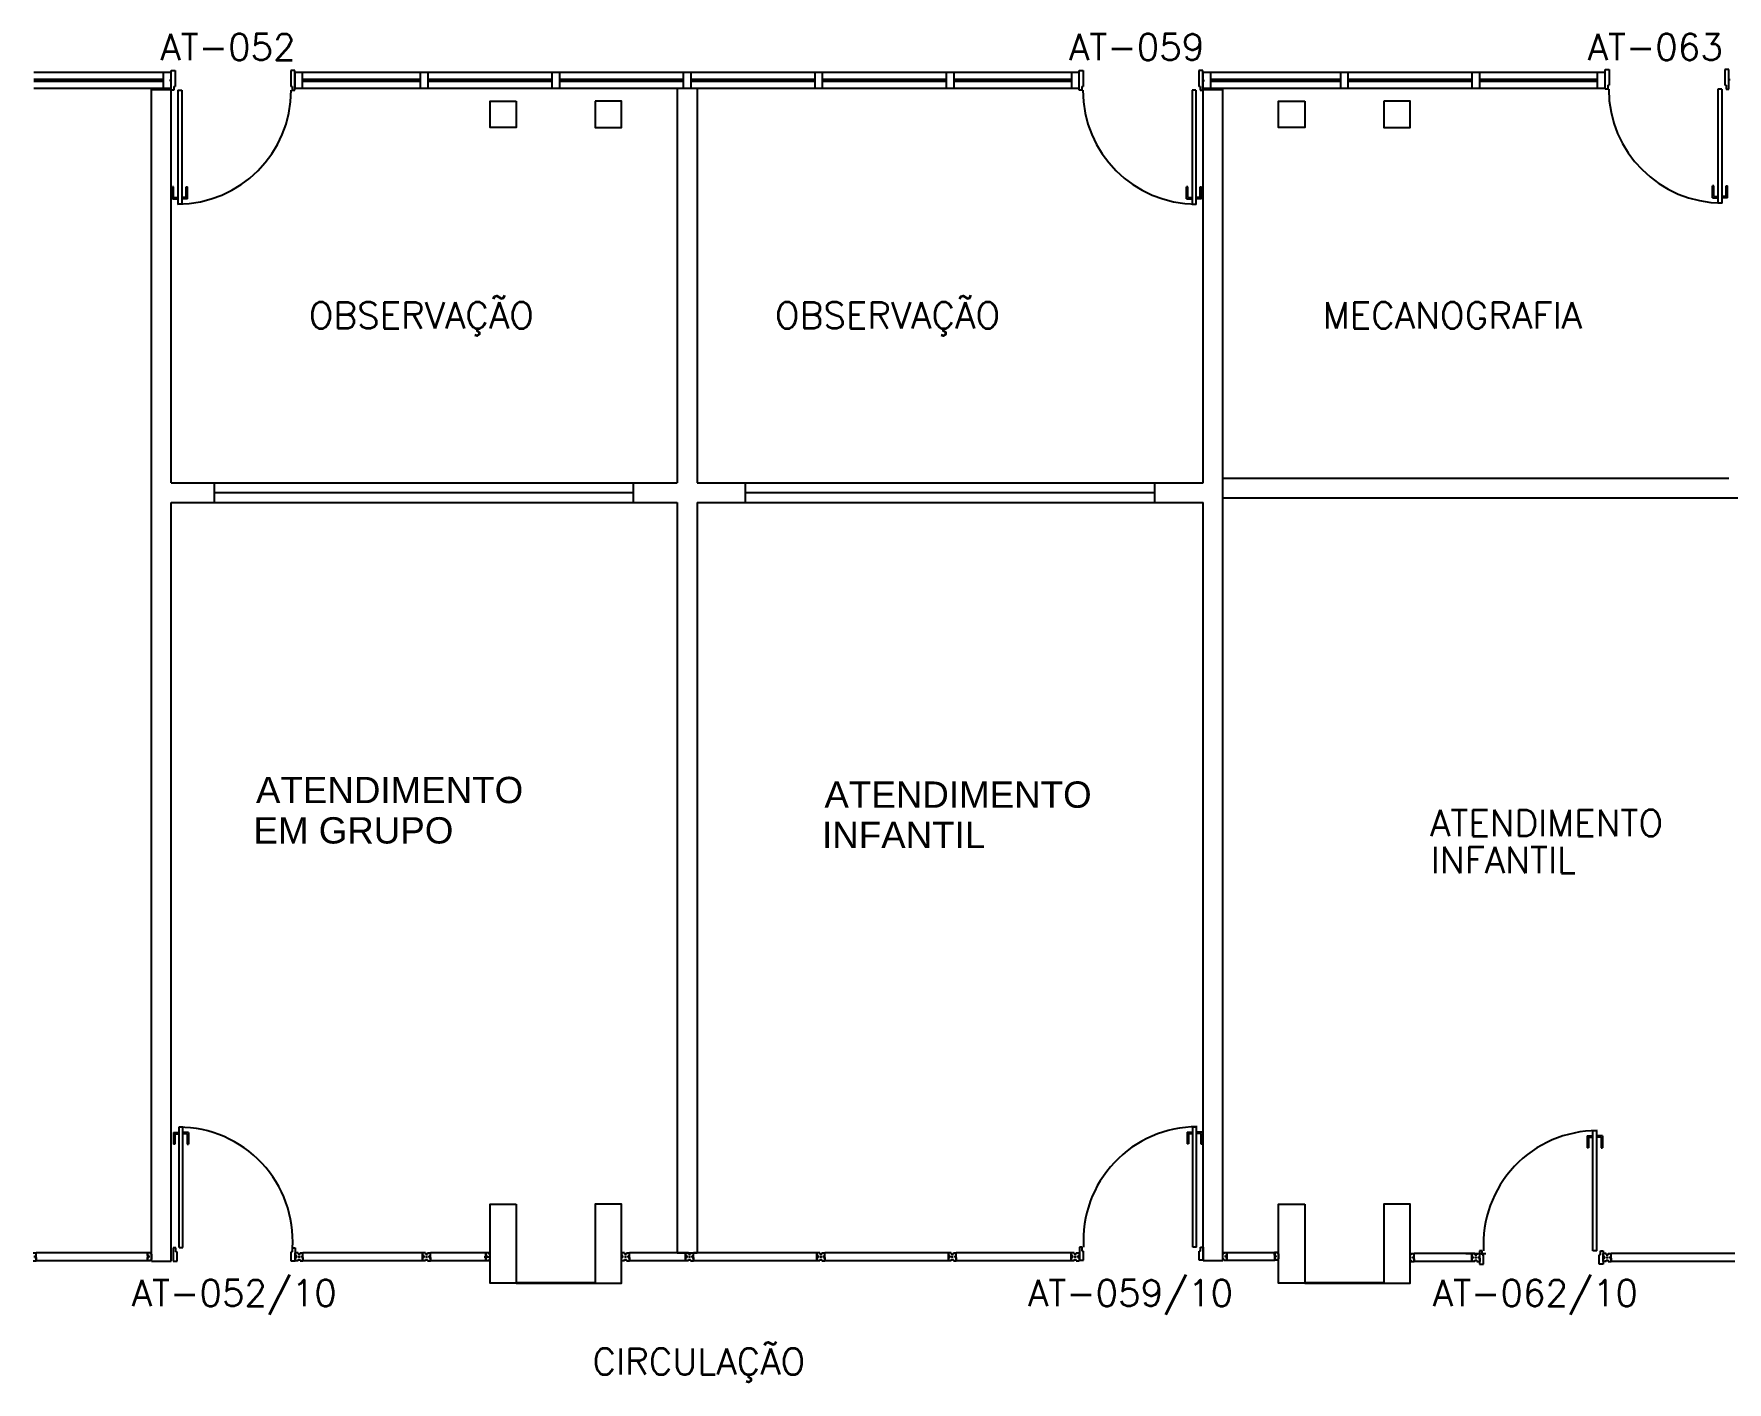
# Model space of a CAD drawing. Header units: millimetres. Extents: x 2860 to 3104, y 1039 to 1134.
# Drawn here: x 2923.24 to 2936.12, y 1060.62 to 1070.88 of the extents above; entities that cross this region are included whole.
import ezdxf

# ---------------------------------------------------------------- set-up
doc = ezdxf.new("R2010")
doc.units = ezdxf.units.MM
for name, color, linetype in [('ALV', 2, 'Continuous'), ('DIV', 2, 'Continuous'), ('ESQ', 2, 'Continuous'), ('ESTR', 3, 'Continuous'), ('TEXTO', 2, 'Continuous'), ('TEXTO-ENDEREÇO', 2, 'Continuous')]:
    doc.layers.add(name, color=color, linetype=linetype)
doc.styles.get("Standard").update_dxf_attribs({"font": 'arial.ttf'})
doc.styles.add('UNB-100', font='simplex.shx', dxfattribs={"height": 0.2})
doc.styles.add('UNB-100-1', font='simplex.shx', dxfattribs={"height": 0.2})

# ---------------------------------------------------------------- blocks, each defined once
blk = doc.blocks.new('PILINT-TTS')
for points in [[(-0.2, 0), (-0.2, -0.2), (0, -0.2), (0, 0)], [(-0.8, 0), (-0.8, -0.2), (-1, -0.2), (-1, 0)], [(-0.8, -8.39), (-0.8, -8.99), (-1, -8.99), (-1, -8.39)]]:
    blk.add_lwpolyline(points, close=True)
blk.add_lwpolyline([(-0.2, -8.99), (0, -8.99), (0, -8.39), (-0.2, -8.39), (-0.2, -8.99)])
blk = doc.blocks.new('PDV2E-TTS')
at = {"layer": 'DIV'}
for p, q in [((-0.967, 0.035), (-0.967, 0.05)), ((-0.967, 0.05), (-0.937, 0.05)), ((-0.967, -0.035), (-0.967, 0.035)), ((-0.937, 0.05), (-0.937, -0.02)), ((-0.068, 0.05), (-0.068, -0.02)), ((-0.038, 0.05), (-0.068, 0.05)), ((-0.038, 0.035), (-0.038, 0.05)), ((-0.038, -0.035), (-0.038, 0.035)), ((-0.967, -0.05), (-0.967, -0.035)), ((-0.947, -0.05), (-0.967, -0.05)), ((-0.947, -0.02), (-0.947, -0.05)), ((-0.947, -0.02), (-0.937, -0.02)), ((-0.083, -0.054), (-0.113, -0.054)), ((-0.113, -0.054), (-0.113, -0.969)), ((-0.083, -0.054), (-0.083, -0.969)), ((-0.059, -0.02), (-0.068, -0.02)), ((-0.059, -0.02), (-0.059, -0.05)), ((-0.059, -0.05), (-0.037, -0.05)), ((-0.038, -0.05), (-0.038, -0.035)), ((-0.113, -0.969), (-0.083, -0.969))]:
    blk.add_line(p, q, dxfattribs=at)
at = {"layer": 'DIV', "color": 1}
for p, q in [((-0.145, -0.839), (-0.155, -0.839)), ((-0.155, -0.929), (-0.155, -0.839)), ((-0.145, -0.919), (-0.145, -0.839)), ((-0.05, -0.839), (-0.04, -0.839)), ((-0.05, -0.919), (-0.05, -0.839)), ((-0.04, -0.929), (-0.04, -0.839)), ((-0.155, -0.929), (-0.115, -0.929)), ((-0.145, -0.919), (-0.115, -0.919)), ((-0.05, -0.919), (-0.08, -0.919)), ((-0.04, -0.929), (-0.08, -0.929))]:
    blk.add_line(p, q, dxfattribs=at)
blk.add_arc((-0.081, -0.101), 0.867, 176.6046, 269.9049, dxfattribs=at)
blk = doc.blocks.new('MTINI-TTS')
for p, q in [((-0.03, 0.008), (-0.03, 0.03)), ((0.03, 0.03), (-0.03, 0.03)), ((-0.03, 0.008), (-0.02, 0.008)), ((-0.009, 0.03), (-0.027, 0.03)), ((-0.02, 0.008), (-0.02, 0)), ((-0.001, 0), (-0.02, 0)), ((-0.006, 0.02), (-0.006, 0.03)), ((-0.006, 0.023), (-0.006, 0.027)), ((-0.006, 0.02), (0.006, 0.02)), ((0.005, 0.03), (-0.005, 0.03)), ((0.005, 0), (-0.005, 0)), ((0.004, 0.02), (-0.004, 0.02)), ((0.02, 0), (-0.001, 0)), ((0, -0.005), (0, 0.005)), ((0.006, 0.02), (0.006, 0.03)), ((0.006, 0.023), (0.006, 0.027)), ((0.009, 0.03), (0.027, 0.03)), ((0.03, 0.008), (0.02, 0.008)), ((0.02, 0), (0.02, 0.008)), ((0.03, 0.008), (0.03, 0.03))]:
    blk.add_line(p, q)
blk = doc.blocks.new('PDV2D-TTS')
at = {"layer": 'DIV'}
for p, q in [((0.03, 0.05), (0.06, 0.05)), ((0.03, 0.035), (0.03, 0.05)), ((0.03, -0.035), (0.03, 0.035)), ((0.06, 0.05), (0.06, -0.02)), ((0.941, 0.05), (0.941, -0.02)), ((0.971, 0.05), (0.941, 0.05)), ((0.971, 0.035), (0.971, 0.05)), ((0.971, -0.035), (0.971, 0.035)), ((0.03, -0.05), (0.03, -0.035)), ((0.05, -0.05), (0.03, -0.05)), ((0.05, -0.02), (0.06, -0.02)), ((0.05, -0.02), (0.05, -0.05)), ((0.079, -0.05), (0.109, -0.05)), ((0.079, -0.05), (0.079, -0.965)), ((0.109, -0.05), (0.109, -0.965)), ((0.951, -0.02), (0.941, -0.02)), ((0.951, -0.02), (0.951, -0.05)), ((0.951, -0.05), (0.971, -0.05)), ((0.971, -0.05), (0.971, -0.035)), ((0.109, -0.965), (0.079, -0.965))]:
    blk.add_line(p, q, dxfattribs=at)
at = {"layer": 'DIV', "color": 1}
for p, q in [((0.036, -0.925), (0.036, -0.835)), ((0.046, -0.835), (0.036, -0.835)), ((0.046, -0.915), (0.046, -0.835)), ((0.141, -0.915), (0.141, -0.835)), ((0.141, -0.835), (0.151, -0.835)), ((0.151, -0.925), (0.151, -0.835)), ((0.036, -0.925), (0.076, -0.925)), ((0.046, -0.915), (0.076, -0.915)), ((0.141, -0.915), (0.111, -0.915)), ((0.151, -0.925), (0.111, -0.925))]:
    blk.add_line(p, q, dxfattribs=at)
blk.add_arc((0.076, -0.1), 0.865, 270, 3.3214, dxfattribs=at)
blk = doc.blocks.new('PDV1D-TTS')
at = {"layer": 'DIV'}
for p, q in [((0, 0), (-0.012, 0)), ((0, 0.06), (0, 0.075)), ((0, 0.075), (0.03, 0.075)), ((0, -0.06), (0, 0.06)), ((0.03, 0.075), (0.03, -0.045)), ((0.91, 0.075), (0.91, -0.045)), ((0.94, 0.075), (0.91, 0.075)), ((0.94, 0.06), (0.94, 0.075)), ((0.94, -0.06), (0.94, 0.06)), ((0, -0.075), (0, -0.06)), ((0.02, -0.075), (0, -0.075)), ((0.02, -0.045), (0.03, -0.045)), ((0.02, -0.045), (0.02, -0.075)), ((0.052, -0.075), (0.052, -0.94)), ((0.052, -0.075), (0.082, -0.075)), ((0.082, -0.075), (0.082, -0.94)), ((0.92, -0.045), (0.91, -0.045)), ((0.92, -0.045), (0.92, -0.075)), ((0.92, -0.075), (0.94, -0.075)), ((0.94, -0.075), (0.94, -0.06)), ((0.082, -0.94), (0.052, -0.94))]:
    blk.add_line(p, q, dxfattribs=at)
at = {"layer": 'DIV', "color": 1}
for p, q in [((0.019, -0.81), (0.009, -0.81)), ((0.009, -0.9), (0.009, -0.81)), ((0.009, -0.9), (0.049, -0.9)), ((0.019, -0.89), (0.019, -0.81)), ((0.019, -0.89), (0.049, -0.89)), ((0.114, -0.89), (0.084, -0.89)), ((0.124, -0.9), (0.084, -0.9)), ((0.114, -0.81), (0.124, -0.81)), ((0.114, -0.89), (0.114, -0.81)), ((0.124, -0.9), (0.124, -0.81))]:
    blk.add_line(p, q, dxfattribs=at)
blk.add_arc((0.048, -0.075), 0.865, 270, 0, dxfattribs=at)
blk = doc.blocks.new('PDV1E-TTS')
at = {"layer": 'DIV'}
for p, q in [((-0.94, 0.075), (-0.91, 0.075)), ((-0.94, 0.06), (-0.94, 0.075)), ((-0.94, -0.06), (-0.94, 0.06)), ((-0.91, 0.075), (-0.91, -0.045)), ((0, 0.075), (-0.03, 0.075)), ((-0.03, 0.075), (-0.03, -0.045)), ((0, 0.06), (0, 0.075)), ((0, -0.06), (0, 0.06)), ((0, 0), (0.012, 0)), ((-0.94, -0.075), (-0.94, -0.06)), ((-0.92, -0.075), (-0.94, -0.075)), ((-0.92, -0.045), (-0.92, -0.075)), ((-0.92, -0.045), (-0.91, -0.045)), ((-0.082, -0.075), (-0.082, -0.94)), ((-0.052, -0.075), (-0.082, -0.075)), ((-0.052, -0.075), (-0.052, -0.94)), ((-0.02, -0.045), (-0.03, -0.045)), ((-0.02, -0.045), (-0.02, -0.075)), ((-0.02, -0.075), (0, -0.075)), ((0, -0.075), (0, -0.06)), ((-0.114, -0.81), (-0.124, -0.81)), ((-0.124, -0.9), (-0.124, -0.81)), ((-0.124, -0.9), (-0.084, -0.9)), ((-0.114, -0.89), (-0.114, -0.81)), ((-0.114, -0.89), (-0.084, -0.89)), ((-0.019, -0.89), (-0.049, -0.89)), ((-0.009, -0.9), (-0.049, -0.9)), ((-0.019, -0.81), (-0.009, -0.81)), ((-0.019, -0.89), (-0.019, -0.81)), ((-0.009, -0.9), (-0.009, -0.81)), ((-0.082, -0.94), (-0.052, -0.94))]:
    blk.add_line(p, q, dxfattribs=at)
blk.add_arc((-0.048, -0.075), 0.865, 180, 270, dxfattribs=at)

msp = doc.modelspace()

# ---------------------------------------------------------------- linework, layer by layer
at = {"layer": 'ALV'}
for p, q in [((2924.133, 1061.541), (2924.133, 1070.454)), ((2924.283, 1067.462), (2924.283, 1070.454)), ((2928.133, 1070.462), (2928.133, 1067.462)), ((2928.133, 1070.462), (2928.283, 1070.462)), ((2928.283, 1070.462), (2928.283, 1067.462)), ((2932.133, 1067.462), (2932.133, 1070.454)), ((2932.283, 1061.546), (2932.283, 1070.454)), ((2924.283, 1067.462), (2928.133, 1067.462)), ((2924.609, 1067.462), (2924.609, 1067.312)), ((2927.797, 1067.462), (2927.797, 1067.312)), ((2928.283, 1067.462), (2932.133, 1067.462)), ((2928.65, 1067.462), (2928.65, 1067.312)), ((2931.764, 1067.462), (2931.764, 1067.312)), ((2932.283, 1067.496), (2936.134, 1067.496)), ((2924.609, 1067.387), (2927.797, 1067.387)), ((2928.65, 1067.387), (2931.764, 1067.387)), ((2932.283, 1067.346), (2939.151, 1067.346)), ((2924.283, 1061.541), (2924.283, 1067.312)), ((2924.283, 1067.312), (2928.133, 1067.312)), ((2928.133, 1067.312), (2928.133, 1061.605)), ((2928.283, 1067.312), (2928.283, 1061.605)), ((2928.283, 1067.312), (2932.133, 1067.312)), ((2932.133, 1061.546), (2932.133, 1067.312)), ((2934.133, 1061.599), (2934.283, 1061.599))]:
    msp.add_line(p, q, dxfattribs=at)
at = {"layer": 'DIV'}
for p, q in [((2923.233, 1061.605), (2923.255, 1061.605)), ((2923.233, 1061.545), (2923.255, 1061.545)), ((2923.246, 1061.581), (2923.255, 1061.581)), ((2923.246, 1061.581), (2923.246, 1061.569)), ((2923.246, 1061.569), (2923.246, 1061.581)), ((2923.246, 1061.581), (2923.255, 1061.581)), ((2923.246, 1061.569), (2923.255, 1061.569)), ((2923.246, 1061.569), (2923.255, 1061.569)), ((2923.255, 1061.545), (2923.255, 1061.605)), ((2923.255, 1061.581), (2923.255, 1061.605)), ((2924.103, 1061.605), (2923.255, 1061.605)), ((2923.255, 1061.57), (2923.255, 1061.58)), ((2923.255, 1061.569), (2923.255, 1061.545)), ((2924.103, 1061.545), (2923.255, 1061.545)), ((2924.103, 1061.605), (2924.103, 1061.581)), ((2924.115, 1061.581), (2924.103, 1061.581)), ((2924.103, 1061.545), (2924.103, 1061.569)), ((2924.115, 1061.569), (2924.115, 1061.581)), ((2924.133, 1061.541), (2924.283, 1061.541)), ((2925.225, 1061.605), (2925.225, 1061.584)), ((2925.225, 1061.545), (2925.225, 1061.605)), ((2925.247, 1061.605), (2925.225, 1061.605)), ((2925.225, 1061.605), (2925.225, 1061.581)), ((2925.225, 1061.584), (2925.225, 1061.602)), ((2925.235, 1061.581), (2925.225, 1061.581)), ((2925.237, 1061.581), (2925.225, 1061.581)), ((2925.225, 1061.57), (2925.225, 1061.58)), ((2925.235, 1061.569), (2925.225, 1061.569)), ((2925.225, 1061.545), (2925.225, 1061.569)), ((2925.237, 1061.569), (2925.225, 1061.569)), ((2925.225, 1061.566), (2925.225, 1061.548)), ((2925.247, 1061.545), (2925.225, 1061.545)), ((2925.235, 1061.581), (2925.235, 1061.569)), ((2925.237, 1061.569), (2925.237, 1061.581)), ((2925.247, 1061.605), (2925.247, 1061.595)), ((2925.247, 1061.595), (2925.263, 1061.595)), ((2925.247, 1061.555), (2925.263, 1061.555)), ((2925.247, 1061.545), (2925.247, 1061.555)), ((2925.26, 1061.575), (2925.25, 1061.575)), ((2925.25, 1061.575), (2925.26, 1061.575)), ((2925.26, 1061.575), (2925.25, 1061.575)), ((2925.25, 1061.575), (2925.26, 1061.575)), ((2925.255, 1061.58), (2925.255, 1061.57)), ((2925.255, 1061.58), (2925.255, 1061.57)), ((2925.255, 1061.57), (2925.255, 1061.58)), ((2925.263, 1061.605), (2925.285, 1061.605)), ((2925.263, 1061.605), (2925.263, 1061.595)), ((2925.263, 1061.545), (2925.263, 1061.555)), ((2925.263, 1061.545), (2925.285, 1061.545)), ((2925.276, 1061.581), (2925.285, 1061.581)), ((2925.276, 1061.581), (2925.276, 1061.569)), ((2925.276, 1061.569), (2925.276, 1061.581)), ((2925.276, 1061.581), (2925.285, 1061.581)), ((2925.276, 1061.569), (2925.285, 1061.569)), ((2925.276, 1061.569), (2925.285, 1061.569)), ((2926.195, 1061.605), (2925.285, 1061.605)), ((2925.285, 1061.545), (2925.285, 1061.605)), ((2925.285, 1061.581), (2925.285, 1061.605)), ((2925.285, 1061.57), (2925.285, 1061.58)), ((2925.285, 1061.569), (2925.285, 1061.545)), ((2926.195, 1061.545), (2925.285, 1061.545)), ((2926.195, 1061.605), (2926.195, 1061.584)), ((2926.195, 1061.545), (2926.195, 1061.605)), ((2926.195, 1061.605), (2926.195, 1061.581)), ((2926.217, 1061.605), (2926.195, 1061.605)), ((2926.195, 1061.584), (2926.195, 1061.602)), ((2926.205, 1061.581), (2926.195, 1061.581)), ((2926.207, 1061.581), (2926.195, 1061.581)), ((2926.195, 1061.57), (2926.195, 1061.58)), ((2926.205, 1061.569), (2926.195, 1061.569)), ((2926.207, 1061.569), (2926.195, 1061.569)), ((2926.195, 1061.545), (2926.195, 1061.569)), ((2926.195, 1061.566), (2926.195, 1061.548)), ((2926.217, 1061.545), (2926.195, 1061.545)), ((2926.205, 1061.581), (2926.205, 1061.569)), ((2926.207, 1061.569), (2926.207, 1061.581)), ((2926.217, 1061.605), (2926.217, 1061.595)), ((2926.217, 1061.595), (2926.233, 1061.595)), ((2926.217, 1061.545), (2926.217, 1061.555)), ((2926.217, 1061.555), (2926.233, 1061.555)), ((2926.231, 1061.575), (2926.22, 1061.575)), ((2926.22, 1061.575), (2926.231, 1061.575)), ((2926.231, 1061.575), (2926.22, 1061.575)), ((2926.22, 1061.575), (2926.231, 1061.575)), ((2926.225, 1061.58), (2926.225, 1061.57)), ((2926.225, 1061.57), (2926.225, 1061.58)), ((2926.225, 1061.58), (2926.225, 1061.57)), ((2926.233, 1061.605), (2926.233, 1061.595)), ((2926.233, 1061.605), (2926.255, 1061.605)), ((2926.233, 1061.545), (2926.233, 1061.555)), ((2926.233, 1061.545), (2926.255, 1061.545)), ((2926.246, 1061.581), (2926.255, 1061.581)), ((2926.246, 1061.569), (2926.246, 1061.581)), ((2926.246, 1061.581), (2926.246, 1061.569)), ((2926.246, 1061.581), (2926.255, 1061.581)), ((2926.246, 1061.569), (2926.255, 1061.569)), ((2926.246, 1061.569), (2926.255, 1061.569)), ((2926.255, 1061.581), (2926.255, 1061.605)), ((2926.255, 1061.545), (2926.255, 1061.605)), ((2926.677, 1061.605), (2926.255, 1061.605)), ((2926.255, 1061.57), (2926.255, 1061.58)), ((2926.255, 1061.569), (2926.255, 1061.545)), ((2926.677, 1061.545), (2926.255, 1061.545)), ((2926.663, 1061.575), (2926.702, 1061.575)), ((2926.677, 1061.605), (2926.677, 1061.545)), ((2926.699, 1061.605), (2926.677, 1061.605)), ((2926.677, 1061.545), (2926.677, 1061.605)), ((2926.677, 1061.605), (2926.677, 1061.584)), ((2926.677, 1061.584), (2926.677, 1061.602)), ((2926.677, 1061.584), (2926.677, 1061.602)), ((2926.687, 1061.581), (2926.677, 1061.581)), ((2926.687, 1061.581), (2926.677, 1061.581)), ((2926.677, 1061.58), (2926.677, 1061.57)), ((2926.677, 1061.57), (2926.677, 1061.58)), ((2926.687, 1061.569), (2926.677, 1061.569)), ((2926.687, 1061.569), (2926.677, 1061.569)), ((2926.677, 1061.566), (2926.677, 1061.548)), ((2926.677, 1061.566), (2926.677, 1061.548)), ((2926.699, 1061.545), (2926.677, 1061.545)), ((2926.685, 1061.581), (2926.68, 1061.581)), ((2926.685, 1061.569), (2926.68, 1061.569)), ((2926.687, 1061.569), (2926.687, 1061.581)), ((2926.687, 1061.581), (2926.687, 1061.569)), ((2926.687, 1061.579), (2926.687, 1061.571)), ((2926.699, 1061.605), (2926.699, 1061.595)), ((2926.707, 1061.595), (2926.699, 1061.595)), ((2926.699, 1061.555), (2926.707, 1061.555)), ((2926.699, 1061.545), (2926.699, 1061.555)), ((2926.712, 1061.575), (2926.702, 1061.575)), ((2926.707, 1061.595), (2926.707, 1061.574)), ((2926.707, 1061.58), (2926.707, 1061.57)), ((2926.707, 1061.58), (2926.707, 1061.57)), ((2926.707, 1061.574), (2926.707, 1061.555)), ((2927.73, 1061.605), (2927.708, 1061.605)), ((2927.708, 1061.605), (2927.708, 1061.581)), ((2927.719, 1061.581), (2927.708, 1061.581)), ((2927.708, 1061.545), (2927.708, 1061.569)), ((2927.719, 1061.569), (2927.708, 1061.569)), ((2927.73, 1061.545), (2927.708, 1061.545)), ((2927.719, 1061.569), (2927.719, 1061.581)), ((2927.73, 1061.605), (2927.73, 1061.595)), ((2927.73, 1061.595), (2927.746, 1061.595)), ((2927.73, 1061.555), (2927.746, 1061.555)), ((2927.73, 1061.545), (2927.73, 1061.555)), ((2927.733, 1061.575), (2927.743, 1061.575)), ((2927.743, 1061.575), (2927.733, 1061.575)), ((2927.733, 1061.575), (2927.743, 1061.575)), ((2927.738, 1061.58), (2927.738, 1061.57)), ((2927.738, 1061.57), (2927.738, 1061.58)), ((2927.746, 1061.605), (2927.768, 1061.605)), ((2927.746, 1061.605), (2927.746, 1061.595)), ((2927.746, 1061.545), (2927.746, 1061.555)), ((2927.746, 1061.545), (2927.768, 1061.545)), ((2927.758, 1061.581), (2927.768, 1061.581)), ((2927.758, 1061.581), (2927.758, 1061.569)), ((2927.758, 1061.569), (2927.758, 1061.581)), ((2927.758, 1061.581), (2927.768, 1061.581)), ((2927.758, 1061.569), (2927.768, 1061.569)), ((2927.758, 1061.569), (2927.768, 1061.569)), ((2927.768, 1061.545), (2927.768, 1061.605)), ((2927.768, 1061.581), (2927.768, 1061.605)), ((2928.195, 1061.605), (2927.768, 1061.605)), ((2927.768, 1061.57), (2927.768, 1061.58)), ((2927.768, 1061.569), (2927.768, 1061.545)), ((2928.195, 1061.545), (2927.768, 1061.545)), ((2928.133, 1061.605), (2928.283, 1061.605)), ((2928.217, 1061.605), (2928.195, 1061.605)), ((2928.195, 1061.605), (2928.195, 1061.581)), ((2928.195, 1061.545), (2928.195, 1061.605)), ((2928.195, 1061.605), (2928.195, 1061.584)), ((2928.195, 1061.584), (2928.195, 1061.602)), ((2928.207, 1061.581), (2928.195, 1061.581)), ((2928.205, 1061.581), (2928.195, 1061.581)), ((2928.195, 1061.57), (2928.195, 1061.58)), ((2928.195, 1061.545), (2928.195, 1061.569)), ((2928.207, 1061.569), (2928.195, 1061.569)), ((2928.205, 1061.569), (2928.195, 1061.569)), ((2928.195, 1061.566), (2928.195, 1061.548)), ((2928.217, 1061.545), (2928.195, 1061.545)), ((2928.205, 1061.581), (2928.205, 1061.569)), ((2928.207, 1061.569), (2928.207, 1061.581)), ((2928.217, 1061.605), (2928.217, 1061.595)), ((2928.217, 1061.595), (2928.233, 1061.595)), ((2928.217, 1061.555), (2928.233, 1061.555)), ((2928.217, 1061.545), (2928.217, 1061.555)), ((2928.22, 1061.575), (2928.231, 1061.575)), ((2928.231, 1061.575), (2928.22, 1061.575)), ((2928.22, 1061.575), (2928.231, 1061.575)), ((2928.231, 1061.575), (2928.22, 1061.575)), ((2928.225, 1061.58), (2928.225, 1061.57)), ((2928.225, 1061.57), (2928.225, 1061.58)), ((2928.225, 1061.58), (2928.225, 1061.57)), ((2928.233, 1061.605), (2928.255, 1061.605)), ((2928.233, 1061.605), (2928.233, 1061.595)), ((2928.233, 1061.545), (2928.233, 1061.555)), ((2928.233, 1061.545), (2928.255, 1061.545)), ((2928.246, 1061.581), (2928.255, 1061.581)), ((2928.246, 1061.581), (2928.246, 1061.569)), ((2928.246, 1061.569), (2928.246, 1061.581)), ((2928.246, 1061.581), (2928.255, 1061.581)), ((2928.246, 1061.569), (2928.255, 1061.569)), ((2928.246, 1061.569), (2928.255, 1061.569)), ((2928.255, 1061.545), (2928.255, 1061.605)), ((2928.255, 1061.581), (2928.255, 1061.605)), ((2929.195, 1061.605), (2928.255, 1061.605)), ((2928.255, 1061.57), (2928.255, 1061.58)), ((2928.255, 1061.569), (2928.255, 1061.545)), ((2929.195, 1061.545), (2928.255, 1061.545)), ((2929.217, 1061.605), (2929.195, 1061.605)), ((2929.195, 1061.605), (2929.195, 1061.581)), ((2929.195, 1061.605), (2929.195, 1061.584)), ((2929.195, 1061.545), (2929.195, 1061.605)), ((2929.195, 1061.584), (2929.195, 1061.602)), ((2929.207, 1061.581), (2929.195, 1061.581)), ((2929.205, 1061.581), (2929.195, 1061.581)), ((2929.195, 1061.57), (2929.195, 1061.58)), ((2929.195, 1061.545), (2929.195, 1061.569)), ((2929.207, 1061.569), (2929.195, 1061.569)), ((2929.205, 1061.569), (2929.195, 1061.569)), ((2929.195, 1061.566), (2929.195, 1061.548)), ((2929.217, 1061.545), (2929.195, 1061.545)), ((2929.205, 1061.581), (2929.205, 1061.569)), ((2929.207, 1061.569), (2929.207, 1061.581)), ((2929.217, 1061.605), (2929.217, 1061.595)), ((2929.217, 1061.595), (2929.233, 1061.595)), ((2929.217, 1061.555), (2929.233, 1061.555)), ((2929.217, 1061.545), (2929.217, 1061.555)), ((2929.22, 1061.575), (2929.231, 1061.575)), ((2929.231, 1061.575), (2929.22, 1061.575)), ((2929.22, 1061.575), (2929.231, 1061.575)), ((2929.231, 1061.575), (2929.22, 1061.575)), ((2929.225, 1061.58), (2929.225, 1061.57)), ((2929.225, 1061.57), (2929.225, 1061.58)), ((2929.225, 1061.58), (2929.225, 1061.57)), ((2929.233, 1061.605), (2929.255, 1061.605)), ((2929.233, 1061.605), (2929.233, 1061.595)), ((2929.233, 1061.545), (2929.233, 1061.555)), ((2929.233, 1061.545), (2929.255, 1061.545)), ((2929.246, 1061.581), (2929.255, 1061.581)), ((2929.246, 1061.581), (2929.246, 1061.569)), ((2929.246, 1061.569), (2929.246, 1061.581)), ((2929.246, 1061.581), (2929.255, 1061.581)), ((2929.246, 1061.569), (2929.255, 1061.569)), ((2929.246, 1061.569), (2929.255, 1061.569)), ((2929.255, 1061.545), (2929.255, 1061.605)), ((2929.255, 1061.581), (2929.255, 1061.605)), ((2930.195, 1061.605), (2929.255, 1061.605)), ((2929.255, 1061.57), (2929.255, 1061.58)), ((2929.255, 1061.569), (2929.255, 1061.545)), ((2930.195, 1061.545), (2929.255, 1061.545)), ((2930.217, 1061.605), (2930.195, 1061.605)), ((2930.195, 1061.605), (2930.195, 1061.581)), ((2930.195, 1061.605), (2930.195, 1061.584)), ((2930.195, 1061.545), (2930.195, 1061.605)), ((2930.195, 1061.584), (2930.195, 1061.602)), ((2930.207, 1061.581), (2930.195, 1061.581)), ((2930.205, 1061.581), (2930.195, 1061.581)), ((2930.195, 1061.57), (2930.195, 1061.58)), ((2930.195, 1061.545), (2930.195, 1061.569)), ((2930.207, 1061.569), (2930.195, 1061.569)), ((2930.205, 1061.569), (2930.195, 1061.569)), ((2930.195, 1061.566), (2930.195, 1061.548)), ((2930.217, 1061.545), (2930.195, 1061.545)), ((2930.205, 1061.581), (2930.205, 1061.569)), ((2930.207, 1061.569), (2930.207, 1061.581)), ((2930.217, 1061.605), (2930.217, 1061.595)), ((2930.217, 1061.595), (2930.233, 1061.595)), ((2930.217, 1061.555), (2930.233, 1061.555)), ((2930.217, 1061.545), (2930.217, 1061.555)), ((2930.22, 1061.575), (2930.231, 1061.575)), ((2930.231, 1061.575), (2930.22, 1061.575)), ((2930.22, 1061.575), (2930.231, 1061.575)), ((2930.231, 1061.575), (2930.22, 1061.575)), ((2930.225, 1061.58), (2930.225, 1061.57)), ((2930.225, 1061.57), (2930.225, 1061.58)), ((2930.225, 1061.58), (2930.225, 1061.57)), ((2930.233, 1061.605), (2930.255, 1061.605)), ((2930.233, 1061.605), (2930.233, 1061.595)), ((2930.233, 1061.545), (2930.233, 1061.555)), ((2930.233, 1061.545), (2930.255, 1061.545)), ((2930.246, 1061.581), (2930.255, 1061.581)), ((2930.246, 1061.581), (2930.246, 1061.569)), ((2930.246, 1061.569), (2930.246, 1061.581)), ((2930.246, 1061.581), (2930.255, 1061.581)), ((2930.246, 1061.569), (2930.255, 1061.569)), ((2930.246, 1061.569), (2930.255, 1061.569)), ((2931.13, 1061.605), (2930.255, 1061.605)), ((2930.255, 1061.545), (2930.255, 1061.605)), ((2930.255, 1061.581), (2930.255, 1061.605)), ((2930.255, 1061.57), (2930.255, 1061.58)), ((2930.255, 1061.569), (2930.255, 1061.545)), ((2931.13, 1061.545), (2930.255, 1061.545)), ((2931.13, 1061.605), (2931.13, 1061.584)), ((2931.13, 1061.545), (2931.13, 1061.605)), ((2931.152, 1061.605), (2931.13, 1061.605)), ((2931.13, 1061.605), (2931.13, 1061.581)), ((2931.13, 1061.584), (2931.13, 1061.602)), ((2931.14, 1061.581), (2931.13, 1061.581)), ((2931.142, 1061.581), (2931.13, 1061.581)), ((2931.13, 1061.57), (2931.13, 1061.58)), ((2931.14, 1061.569), (2931.13, 1061.569)), ((2931.13, 1061.545), (2931.13, 1061.569)), ((2931.142, 1061.569), (2931.13, 1061.569)), ((2931.13, 1061.566), (2931.13, 1061.548)), ((2931.152, 1061.545), (2931.13, 1061.545)), ((2931.14, 1061.581), (2931.14, 1061.569)), ((2931.142, 1061.569), (2931.142, 1061.581)), ((2931.152, 1061.605), (2931.152, 1061.595)), ((2931.152, 1061.595), (2931.168, 1061.595)), ((2931.152, 1061.555), (2931.168, 1061.555)), ((2931.152, 1061.545), (2931.152, 1061.555)), ((2931.165, 1061.575), (2931.155, 1061.575)), ((2931.155, 1061.575), (2931.165, 1061.575)), ((2931.165, 1061.575), (2931.155, 1061.575)), ((2931.155, 1061.575), (2931.165, 1061.575)), ((2931.16, 1061.58), (2931.16, 1061.57)), ((2931.16, 1061.58), (2931.16, 1061.57)), ((2931.16, 1061.57), (2931.16, 1061.58)), ((2931.168, 1061.605), (2931.19, 1061.605)), ((2931.168, 1061.605), (2931.168, 1061.595)), ((2931.168, 1061.545), (2931.168, 1061.555)), ((2931.168, 1061.545), (2931.19, 1061.545)), ((2931.181, 1061.581), (2931.19, 1061.581)), ((2931.181, 1061.581), (2931.181, 1061.569)), ((2931.181, 1061.569), (2931.181, 1061.581)), ((2931.181, 1061.581), (2931.19, 1061.581)), ((2931.181, 1061.569), (2931.19, 1061.569)), ((2931.181, 1061.569), (2931.19, 1061.569)), ((2931.19, 1061.605), (2931.19, 1061.581)), ((2931.19, 1061.569), (2931.19, 1061.545)), ((2932.133, 1061.546), (2932.283, 1061.546)), ((2932.278, 1061.578), (2932.288, 1061.578)), ((2932.283, 1061.572), (2932.283, 1061.583)), ((2932.303, 1061.584), (2932.313, 1061.584)), ((2932.303, 1061.572), (2932.303, 1061.584)), ((2932.303, 1061.572), (2932.313, 1061.572)), ((2932.313, 1061.608), (2932.678, 1061.608)), ((2932.313, 1061.608), (2932.313, 1061.548)), ((2932.313, 1061.587), (2932.313, 1061.605)), ((2932.313, 1061.583), (2932.313, 1061.573)), ((2932.313, 1061.548), (2932.313, 1061.569)), ((2932.313, 1061.569), (2932.313, 1061.551)), ((2932.313, 1061.548), (2932.678, 1061.548)), ((2932.678, 1061.608), (2932.678, 1061.548)), ((2932.687, 1061.584), (2932.678, 1061.584)), ((2932.678, 1061.583), (2932.678, 1061.573)), ((2932.687, 1061.572), (2932.678, 1061.572)), ((2932.687, 1061.572), (2932.687, 1061.584)), ((2932.713, 1061.578), (2932.703, 1061.578)), ((2932.703, 1061.578), (2932.713, 1061.578)), ((2932.708, 1061.572), (2932.708, 1061.583)), ((2933.713, 1061.569), (2933.703, 1061.569)), ((2933.703, 1061.569), (2933.713, 1061.569)), ((2933.703, 1061.569), (2933.713, 1061.569)), ((2933.708, 1061.57), (2933.708, 1061.589)), ((2933.716, 1061.589), (2933.708, 1061.589)), ((2933.708, 1061.574), (2933.708, 1061.564)), ((2933.708, 1061.564), (2933.708, 1061.574)), ((2933.708, 1061.549), (2933.708, 1061.57)), ((2933.708, 1061.549), (2933.716, 1061.549)), ((2933.716, 1061.599), (2933.716, 1061.589)), ((2933.716, 1061.599), (2933.738, 1061.599)), ((2933.716, 1061.539), (2933.716, 1061.549)), ((2933.716, 1061.539), (2933.738, 1061.539)), ((2933.728, 1061.575), (2933.728, 1061.563)), ((2933.728, 1061.575), (2933.738, 1061.575)), ((2933.728, 1061.575), (2933.728, 1061.563)), ((2933.728, 1061.575), (2933.738, 1061.575)), ((2933.728, 1061.565), (2933.728, 1061.573)), ((2933.728, 1061.563), (2933.738, 1061.563)), ((2933.728, 1061.563), (2933.738, 1061.563)), ((2933.73, 1061.575), (2933.735, 1061.575)), ((2933.73, 1061.563), (2933.735, 1061.563)), ((2934.178, 1061.599), (2933.738, 1061.599)), ((2933.738, 1061.539), (2933.738, 1061.599)), ((2933.738, 1061.539), (2933.738, 1061.599)), ((2933.738, 1061.578), (2933.738, 1061.596)), ((2933.738, 1061.564), (2933.738, 1061.574)), ((2933.738, 1061.564), (2933.738, 1061.574)), ((2933.738, 1061.56), (2933.738, 1061.542)), ((2934.178, 1061.539), (2933.738, 1061.539)), ((2934.178, 1061.599), (2934.178, 1061.578)), ((2934.178, 1061.539), (2934.178, 1061.599)), ((2934.178, 1061.599), (2934.178, 1061.575)), ((2934.2, 1061.599), (2934.178, 1061.599)), ((2934.178, 1061.578), (2934.178, 1061.596)), ((2934.187, 1061.575), (2934.178, 1061.575)), ((2934.189, 1061.575), (2934.178, 1061.575)), ((2934.178, 1061.564), (2934.178, 1061.574)), ((2934.187, 1061.563), (2934.178, 1061.563)), ((2934.189, 1061.563), (2934.178, 1061.563)), ((2934.178, 1061.539), (2934.178, 1061.563)), ((2934.178, 1061.56), (2934.178, 1061.542)), ((2934.2, 1061.539), (2934.178, 1061.539)), ((2934.187, 1061.575), (2934.187, 1061.563)), ((2934.189, 1061.563), (2934.189, 1061.575)), ((2934.2, 1061.599), (2934.2, 1061.589)), ((2934.2, 1061.589), (2934.216, 1061.589)), ((2934.2, 1061.539), (2934.2, 1061.549)), ((2934.2, 1061.549), (2934.216, 1061.549)), ((2934.213, 1061.569), (2934.203, 1061.569)), ((2934.203, 1061.569), (2934.213, 1061.569)), ((2934.213, 1061.569), (2934.203, 1061.569)), ((2934.203, 1061.569), (2934.213, 1061.569)), ((2934.208, 1061.574), (2934.208, 1061.564)), ((2934.208, 1061.564), (2934.208, 1061.574)), ((2934.208, 1061.574), (2934.208, 1061.564)), ((2934.216, 1061.599), (2934.216, 1061.589)), ((2934.216, 1061.599), (2934.238, 1061.599)), ((2934.216, 1061.539), (2934.216, 1061.549)), ((2934.216, 1061.539), (2934.238, 1061.539)), ((2934.228, 1061.575), (2934.238, 1061.575)), ((2934.228, 1061.563), (2934.228, 1061.575)), ((2934.228, 1061.575), (2934.228, 1061.563)), ((2934.228, 1061.575), (2934.238, 1061.575)), ((2934.228, 1061.563), (2934.238, 1061.563)), ((2934.228, 1061.563), (2934.238, 1061.563)), ((2934.238, 1061.575), (2934.238, 1061.599)), ((2934.238, 1061.539), (2934.238, 1061.599)), ((2934.238, 1061.564), (2934.238, 1061.574)), ((2934.238, 1061.563), (2934.238, 1061.539)), ((2935.178, 1061.539), (2935.178, 1061.599)), ((2935.178, 1061.599), (2935.178, 1061.578)), ((2935.178, 1061.599), (2935.178, 1061.575)), ((2935.2, 1061.599), (2935.178, 1061.599)), ((2935.178, 1061.578), (2935.178, 1061.596)), ((2935.187, 1061.575), (2935.178, 1061.575)), ((2935.189, 1061.575), (2935.178, 1061.575)), ((2935.178, 1061.564), (2935.178, 1061.574)), ((2935.187, 1061.563), (2935.178, 1061.563)), ((2935.189, 1061.563), (2935.178, 1061.563)), ((2935.178, 1061.539), (2935.178, 1061.563)), ((2935.178, 1061.56), (2935.178, 1061.542)), ((2935.2, 1061.539), (2935.178, 1061.539)), ((2935.187, 1061.575), (2935.187, 1061.563)), ((2935.189, 1061.563), (2935.189, 1061.575)), ((2935.2, 1061.599), (2935.2, 1061.589)), ((2935.2, 1061.589), (2935.216, 1061.589)), ((2935.2, 1061.539), (2935.2, 1061.549)), ((2935.2, 1061.549), (2935.216, 1061.549)), ((2935.213, 1061.569), (2935.203, 1061.569)), ((2935.203, 1061.569), (2935.213, 1061.569)), ((2935.213, 1061.569), (2935.203, 1061.569)), ((2935.203, 1061.569), (2935.213, 1061.569)), ((2935.208, 1061.574), (2935.208, 1061.564)), ((2935.208, 1061.564), (2935.208, 1061.574)), ((2935.208, 1061.574), (2935.208, 1061.564)), ((2935.216, 1061.599), (2935.216, 1061.589)), ((2935.216, 1061.599), (2935.238, 1061.599)), ((2935.216, 1061.539), (2935.216, 1061.549)), ((2935.216, 1061.539), (2935.238, 1061.539)), ((2935.228, 1061.575), (2935.238, 1061.575)), ((2935.228, 1061.563), (2935.228, 1061.575)), ((2935.228, 1061.575), (2935.228, 1061.563)), ((2935.228, 1061.575), (2935.238, 1061.575)), ((2935.228, 1061.563), (2935.238, 1061.563)), ((2935.228, 1061.563), (2935.238, 1061.563)), ((2936.178, 1061.599), (2935.238, 1061.599)), ((2935.238, 1061.575), (2935.238, 1061.599)), ((2935.238, 1061.539), (2935.238, 1061.599)), ((2935.238, 1061.564), (2935.238, 1061.574)), ((2935.238, 1061.563), (2935.238, 1061.539)), ((2936.178, 1061.539), (2935.238, 1061.539)), ((2926.908, 1061.38), (2927.51, 1061.38)), ((2926.908, 1061.374), (2927.51, 1061.374)), ((2932.908, 1061.38), (2933.51, 1061.38)), ((2932.908, 1061.374), (2933.51, 1061.374))]:
    msp.add_line(p, q, dxfattribs=at)
at = {"layer": 'ESQ'}
for p, q in [((2924.222, 1070.582), (2923.238, 1070.582)), ((2924.222, 1070.582), (2924.222, 1070.463)), ((2924.282, 1070.582), (2924.222, 1070.582)), ((2924.282, 1070.462), (2924.282, 1070.582)), ((2925.222, 1070.582), (2925.222, 1070.463)), ((2925.282, 1070.582), (2925.222, 1070.582)), ((2925.282, 1070.462), (2925.282, 1070.582)), ((2926.177, 1070.582), (2925.283, 1070.582)), ((2926.177, 1070.582), (2926.177, 1070.463)), ((2926.237, 1070.582), (2926.177, 1070.582)), ((2926.237, 1070.462), (2926.237, 1070.582)), ((2927.177, 1070.582), (2926.238, 1070.582)), ((2927.238, 1070.582), (2927.178, 1070.582)), ((2927.178, 1070.582), (2927.178, 1070.463)), ((2927.238, 1070.462), (2927.238, 1070.582)), ((2928.178, 1070.582), (2927.239, 1070.582)), ((2928.178, 1070.582), (2928.178, 1070.463)), ((2928.238, 1070.582), (2928.178, 1070.582)), ((2928.238, 1070.462), (2928.238, 1070.582)), ((2929.178, 1070.582), (2928.239, 1070.582)), ((2929.178, 1070.582), (2929.178, 1070.463)), ((2929.238, 1070.582), (2929.178, 1070.582)), ((2929.238, 1070.462), (2929.238, 1070.582)), ((2930.178, 1070.582), (2929.239, 1070.582)), ((2930.178, 1070.582), (2930.178, 1070.463)), ((2930.238, 1070.582), (2930.178, 1070.582)), ((2930.238, 1070.462), (2930.238, 1070.582)), ((2931.131, 1070.582), (2930.239, 1070.582)), ((2931.131, 1070.582), (2931.131, 1070.463)), ((2931.191, 1070.582), (2931.131, 1070.582)), ((2931.191, 1070.462), (2931.191, 1070.582)), ((2932.131, 1070.582), (2932.131, 1070.463)), ((2932.191, 1070.582), (2932.131, 1070.582)), ((2932.191, 1070.462), (2932.191, 1070.582)), ((2933.178, 1070.582), (2932.192, 1070.582)), ((2933.238, 1070.582), (2933.178, 1070.582)), ((2933.178, 1070.582), (2933.178, 1070.463)), ((2933.238, 1070.462), (2933.238, 1070.582)), ((2934.178, 1070.582), (2933.239, 1070.582)), ((2934.178, 1070.582), (2934.178, 1070.463)), ((2934.238, 1070.582), (2934.178, 1070.582)), ((2934.238, 1070.462), (2934.238, 1070.582)), ((2935.132, 1070.582), (2934.239, 1070.582)), ((2935.132, 1070.582), (2935.132, 1070.463)), ((2935.192, 1070.582), (2935.132, 1070.582)), ((2935.192, 1070.462), (2935.192, 1070.582)), ((2923.237, 1070.516), (2924.222, 1070.516)), ((2923.237, 1070.462), (2924.222, 1070.462)), ((2924.222, 1070.528), (2923.238, 1070.528)), ((2924.133, 1070.454), (2924.283, 1070.454)), ((2924.222, 1070.462), (2924.282, 1070.462)), ((2925.222, 1070.462), (2925.282, 1070.462)), ((2925.282, 1070.516), (2926.177, 1070.516)), ((2925.282, 1070.462), (2926.177, 1070.462)), ((2926.177, 1070.528), (2925.283, 1070.528)), ((2926.177, 1070.462), (2926.237, 1070.462)), ((2926.237, 1070.516), (2927.177, 1070.516)), ((2926.237, 1070.462), (2927.177, 1070.462)), ((2927.177, 1070.528), (2926.238, 1070.528)), ((2927.178, 1070.462), (2927.238, 1070.462)), ((2927.238, 1070.516), (2928.178, 1070.516)), ((2927.238, 1070.462), (2928.178, 1070.462)), ((2928.178, 1070.528), (2927.239, 1070.528)), ((2928.178, 1070.462), (2928.238, 1070.462)), ((2928.238, 1070.516), (2929.178, 1070.516)), ((2928.238, 1070.462), (2929.178, 1070.462)), ((2929.178, 1070.528), (2928.239, 1070.528)), ((2929.178, 1070.462), (2929.238, 1070.462)), ((2929.238, 1070.516), (2930.178, 1070.516)), ((2929.238, 1070.462), (2930.178, 1070.462)), ((2930.178, 1070.528), (2929.239, 1070.528)), ((2930.178, 1070.462), (2930.238, 1070.462)), ((2930.238, 1070.516), (2931.131, 1070.516)), ((2930.238, 1070.462), (2931.131, 1070.462)), ((2931.131, 1070.528), (2930.239, 1070.528)), ((2931.131, 1070.462), (2931.191, 1070.462)), ((2932.131, 1070.462), (2932.191, 1070.462)), ((2932.133, 1070.454), (2932.283, 1070.454)), ((2932.191, 1070.516), (2933.178, 1070.516)), ((2932.191, 1070.462), (2933.178, 1070.462)), ((2933.178, 1070.528), (2932.192, 1070.528)), ((2933.178, 1070.462), (2933.238, 1070.462)), ((2933.238, 1070.516), (2934.178, 1070.516)), ((2933.238, 1070.462), (2934.178, 1070.462)), ((2934.178, 1070.528), (2933.239, 1070.528)), ((2934.178, 1070.462), (2934.238, 1070.462)), ((2934.238, 1070.516), (2935.132, 1070.516)), ((2934.238, 1070.462), (2935.132, 1070.462)), ((2935.132, 1070.528), (2934.239, 1070.528)), ((2935.132, 1070.462), (2935.192, 1070.462))]:
    msp.add_line(p, q, dxfattribs=at)

# ---------------------------------------------------------------- block references
at = {"layer": 'DIV'}
for name, p in [('PDV1D-TTS', (2924.282, 1070.522)), ('PDV1E-TTS', (2932.131, 1070.522)), ('PDV1E-TTS', (2936.132, 1070.53))]:
    msp.add_blockref(name, p, dxfattribs=at)
for name, p, rotation in [('PDV2E-TTS', (2924.259, 1061.592), 180), ('PDV2D-TTS', (2932.163, 1061.598), 180), ('PDV2D-TTS', (2935.207, 1061.569), 180), ('MTINI-TTS', (2924.133, 1061.575), 90.00000000000001), ('MTINI-TTS', (2932.283, 1061.578), 270), ('MTINI-TTS', (2932.707, 1061.578), 90.00000000000001)]:
    msp.add_blockref(name, p, dxfattribs=dict(at, rotation=rotation))
at = {"layer": 'ESTR', "color": 9}
for p in [(2927.708, 1070.364), (2933.708, 1070.364)]:
    msp.add_blockref('PILINT-TTS', p, dxfattribs=at)

# ---------------------------------------------------------------- texts
at = {"layer": 'TEXTO', "style": 'UNB-100'}
for s, p in [('OBSERVAÇÃO', (2925.328, 1068.636)), ('OBSERVAÇÃO', (2928.875, 1068.636)), ('MECANOGRAFIA', (2933.043, 1068.636)), ('ATENDIMENTO', (2933.859, 1064.774)), ('INFANTIL', (2933.865, 1064.493)), ('CIRCULAÇÃO', (2927.487, 1060.678))]:
    msp.add_text(s, height=0.2, dxfattribs=at).set_placement(p)
at = {"layer": 'TEXTO'}
for s, p in [('ATENDIMENTO', (2924.927, 1065.025)), ('ATENDIMENTO', (2929.252, 1064.99)), ('EM GRUPO', (2924.908, 1064.718)), ('INFANTIL', (2929.234, 1064.683))]:
    msp.add_text(s, height=0.2, dxfattribs=at).set_placement(p)
at = {"layer": 'TEXTO-ENDEREÇO', "style": 'UNB-100-1'}
for s, p in [('AT-052', (2924.2, 1070.676)), ('AT-059', (2931.114, 1070.676)), ('AT-063', (2935.059, 1070.676)), ('AT-052/10', (2923.982, 1061.199)), ('AT-059/10', (2930.801, 1061.199)), ('AT-062/10', (2933.881, 1061.199))]:
    msp.add_text(s, height=0.2, dxfattribs=at).set_placement(p)

doc.saveas('drawing.dxf')
